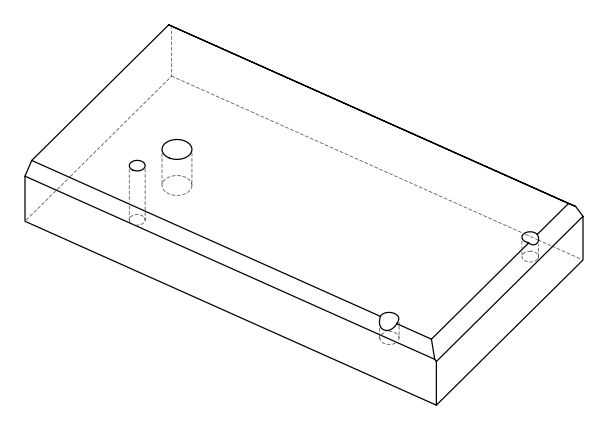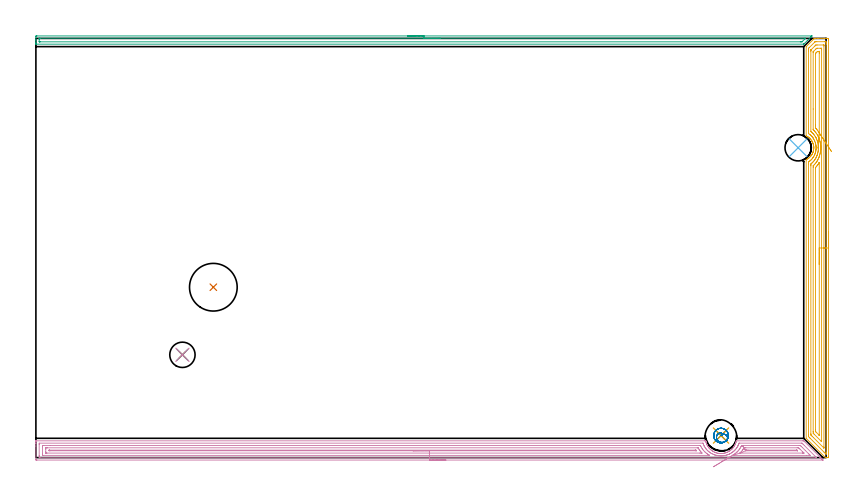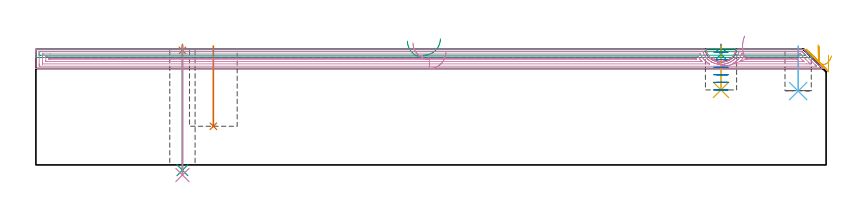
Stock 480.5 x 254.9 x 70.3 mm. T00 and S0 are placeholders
(PLAN: 11 operations, 7 tool changes, 39.3 min)
(1 SPOT_DRILL | STEP1HOLE | NXT0321_9005460120000 | 0.03 min | 2 mm3)
(2 SPOT_DRILL_1 | STEP1POCKET | NXT0321_9005460120000 | 0.05 min | 182 mm3)
(3 DRILL_THROUGH_HOLE_INTO_CENTER | STEP1HOLE | NXT0301_065 | 0.3 min | 4839 mm3)
(4 DRILL_TO_ENLARGE_THROUGH_HOLE | STEP1HOLE | UGT0301_284 | 0.32 min | 8214 mm3)
(5 DRILL_BLIND_HOLE_INTO_CENTER | STEP1POCKET | NXT0301_128 | 0.11 min | 2476 mm3)
(6 INDEXABLE_INSERT_DRILL_BLIND_HOLE_FROM_SOLID | STEP1POCKET_1 | NXT0302_003 | 0.11 min | 5054 mm3)
(7 INDEXABLE_INSERT_DRILL_BLIND_HOLE_FROM_SOLID_1 | STEP1POCKET_2 | UGT0302_008 | 0.2 min | 30881 mm3)
(8 MILL_ROUGH_BLIND_HOLE_CONTOUR | STEP1POCKET | NXT0201_013 | Spiral | 1.2 min | 4260 mm3)
(9 AREA_MILL | FG_CHAMFER_SURFACE | UGT0205_001 | 7.7 min | 5950 mm3)
(10 AREA_MILL_1 | FG_CHAMFER_SURFACE_1 | UGT0205_001 | 18.9 min | 32521 mm3)
(11 AREA_MILL_2 | FG_CHAMFER_SURFACE_2 | UGT0205_001 | 10.34 min | 22746 mm3)
(TOOL NXT0321_9005460120000 | NC Spot Drill, 142deg, 12mm, Carbide, Uncoated | D12 PA142 FL30 Z2)
(TOOL NXT0301_065 | Carbide Drill 9.4mm [860.1-0940-075A1-MM 2214] | D9.4 PA140 FL98 Z2)
(TOOL UGT0301_284 | Twist Drill 15.4 mm | D15.4 PA118 FL120 Z2)
(TOOL NXT0301_128 | Carbide Drill 12mm [861.1-1200-036A1-GP GC34] | D12 PA150 FL37.4 Z2)
(TOOL NXT0302_003 | Index. Insert Drill 16mm [880-D1600L20-05] | D16 PA176 FL80 Z2)
(TOOL UGT0302_008 | Indexable Insert Drill 29mm | D29 PA180 FL50 Z2)
(TOOL NXT0201_013 | ENDMILL 10mm | D10 FL30 Z4)
(TOOL UGT0205_001 | Chamfer Mill 20 x 3 x 45 deg. | D20 FL50 Z2)
(OP 1 SPOT_DRILL)
G17 G21 G94 G90
T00 M6
G54
G17 G0 G90 X89.1 Y62.5 S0 M3
G43 Z80.3 H0
G94 G81 G98 Z69.637 F250. R73.3
G80
M5
M2
(OP 2 SPOT_DRILL_1)
G17 G21 G94 G90
T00 M6
G54
G17 G0 G90 X416.6 Y13.4 S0 M3
G43 Z80.3 H0
G94 G81 G98 Z67.3 F250. R73.3
G80
M5
M2
(OP 3 DRILL_THROUGH_HOLE_INTO_CENTER)
G17 G21 G94 G90
T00 M6
G54
G17 G0 G90 X89.1 Y62.5 S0 M3
G43 Z80.3 H1
G94 G73 G98 Z-3.211 F250. Q9.189 R72.3
G80
M5
M2
(OP 4 DRILL_TO_ENLARGE_THROUGH_HOLE)
G17 G21 G94 G90
T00 M6
G54
G17 G0 G90 X89.1 Y62.5 S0 M3
G43 Z80.3 H0
G94 G73 G98 Z-6.127 F250. Q15.285 R72.3
G80
M5
M2
(OP 5 DRILL_BLIND_HOLE_INTO_CENTER)
G17 G21 G94 G90
T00 M6
G54
G17 G0 G90 X416.6 Y13.4 S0 M3
G43 Z80.3 H1
G94 G81 G98 Z45.6 F250. R72.3
G80
M5
M2
(OP 6 INDEXABLE_INSERT_DRILL_BLIND_HOLE_FROM_SOLID)
G17 G21 G94 G90
T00 M6
G54
G17 G0 G90 X463.5 Y188.4 S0 M3
G43 Z80.3 H1
G94 G81 G98 Z44.9 F250. R72.3
G80
M5
M2
(OP 7 INDEXABLE_INSERT_DRILL_BLIND_HOLE_FROM_SOLID_1)
G17 G21 G94 G90
T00 M6
G54
G17 G0 G90 X107.9 Y103.6 S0 M3
G43 Z80.3 H0
G94 G81 G98 Z23.5 F250. R72.3
G80
M5
M2
(OP 8 MILL_ROUGH_BLIND_HOLE_CONTOUR)
G17 G21 G94 G90
T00 M6
G54
G17 G0 G90 X416.6 Y13.4 S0 M3
G43 Z80.3 H0
Z68.683
G94 G3 X416.844 Y14.796 R0.719 F250.
X414.507 Y14.154 R2.104
X415.173 Y9.822 R2.939
X420.029 Y10.563 R3.691
X419.437 Y16.829 R4.45
X420.029 Y10.563 R-4.45
X419.733 Y13.696 R2.225
X416.6 Y13.4 R2.225
G0 Z64.067
G3 X416.844 Y14.796 R0.719
X414.507 Y14.154 R2.104
X415.173 Y9.822 R2.939
X420.029 Y10.563 R3.691
X419.437 Y16.829 R4.45
X420.029 Y10.563 R-4.45
X419.733 Y13.696 R2.225
X416.6 Y13.4 R2.225
G0 Z59.45
G3 X416.844 Y14.796 R0.719
X414.507 Y14.154 R2.104
X415.173 Y9.822 R2.939
X420.029 Y10.563 R3.691
X419.437 Y16.829 R4.45
X420.029 Y10.563 R-4.45
X419.733 Y13.696 R2.225
X416.6 Y13.4 R2.225
G0 Z54.833
G3 X416.844 Y14.796 R0.719
X414.507 Y14.154 R2.104
X415.173 Y9.822 R2.939
X420.029 Y10.563 R3.691
X419.437 Y16.829 R4.45
X420.029 Y10.563 R-4.45
X419.733 Y13.696 R2.225
X416.6 Y13.4 R2.225
G0 Z50.217
G3 X416.844 Y14.796 R0.719
X414.507 Y14.154 R2.104
X415.173 Y9.822 R2.939
X420.029 Y10.563 R3.691
X419.437 Y16.829 R4.45
X420.029 Y10.563 R-4.45
X419.733 Y13.696 R2.225
X416.6 Y13.4 R2.225
G0 Z45.6
G3 X416.844 Y14.796 R0.719
X414.507 Y14.154 R2.104
X415.173 Y9.822 R2.939
X420.029 Y10.563 R3.691
X419.437 Y16.829 R4.45
X420.029 Y10.563 R-4.45
X419.733 Y13.696 R2.225
X416.6 Y13.4 R2.225
G0 Z80.3
M5
M2
(OP 9 AREA_MILL)
G17 G21 G94 G90
T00 M6
G54
G17 G0 G90 X225.95 Y256.4 S1061 M3
G43 Z80.3 H0
Z75.3
G94 G1 X225.988 Z74.428 F250.
X226.102 Z73.563
X226.291 Z72.712
X226.553 Z71.88
X226.887 Z71.074
X227.29 Z70.3
X227.758 Z69.564
X228.29 Z68.872
X228.879 Z68.229
X229.522 Z67.639
X230.214 Z67.108
X230.95 Z66.64
X231.724 Z66.237
X232.53 Z65.903
X233.362 Z65.641
X234.214 Z65.452
X235.078 Z65.338
X235.95 Z65.3
X471.767
X471.8 Y256.399 Z65.299
X471.892 Y256.393 Z65.296
X471.886 Y256.381 Z65.308
X471.732 Y256.231 Z65.467
X471.582 Y256.08 Z65.615
X471.438 Y255.937 Z65.761
X471.285 Y255.784 Z65.914
X471.146 Y255.644 Z66.052
X469.052 Y253.552 Z68.146
X467.103 Y251.603 Z70.097
X466.932 Y251.435 Z70.261
X466.894 Y251.404 Z70.29
X466.82 Y251.4 Z70.3
X0.168
X0.01 Y251.402 Z70.288
X0.004 Y251.518 Z70.174
X0. Y251.641 Z70.058
Y251.935 Z69.764
Y252.592 Z69.103
Y253.792 Z67.904
Y254.336 Z67.358
Y255.808 Z65.887
X0.004 Y256.08 Z65.616
X0.01 Y256.393 Z65.303
X0.29 Y256.397 Z65.301
X0.615 Y256.4 Z65.3
X235.95
Y254.986 Z66.714
X467.515 Y254.985 Z66.715
X467.713
X467.945 Y254.982 Z66.718
X468.01 Y254.979 Z66.721
X467.983 Y254.945 Z66.755
X467.815 Y254.768 Z66.932
X467.713 Y254.663 Z67.037
X466.223 Y253.174 Z68.526
X465.927 Y252.882 Z68.818
X465.863 Y252.825 Z68.875
X465.812 Y252.821 Z68.879
X465.695 Y252.818 Z68.882
X465.033 Y252.815 Z68.885
X464.806 Y252.814 Z68.886
X2.629
X2.401 Y252.815 Z68.885
X2.17 Y252.818 Z68.882
X2.052 Y252.821 Z68.879
X2.009 Y252.83 Z68.87
X2.007 Y252.853 Z68.847
X2.002 Y252.982 Z68.718
X2. Y254.336 Z67.364
X2.001 Y254.727 Z66.973
X2.004 Y254.858 Z66.842
X2.01 Y254.961 Z66.739
X2.014 Y254.98 Z66.72
X2.028 Y254.982 Z66.718
X2.068 Y254.983 Z66.717
X2.401 Y254.985 Z66.715
X2.629 Y254.986 Z66.714
X235.95
X236.822 Z66.752
X237.686 Z66.866
X238.538 Z67.055
X239.37 Z67.317
X240.176 Z67.651
X240.95 Z68.054
X241.686 Z68.523
X242.378 Z69.054
X243.021 Z69.643
X243.61 Z70.286
X244.142 Z70.978
X244.61 Z71.714
X245.013 Z72.488
X245.347 Z73.294
X245.609 Z74.126
X245.798 Z74.978
X245.912 Z75.843
X245.95 Z76.714
G0 Z80.3
M5
M2
(OP 10 AREA_MILL_1)
G17 G21 G94 G90
T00 M6
G54
G17 G0 G90 X249.3 Y-1.5 S1061 M3
G43 Z80.3 H0
Z68.6
G94 G1 X249.262 Z67.728 F250.
X249.148 Z66.864
X248.959 Z66.012
X248.697 Z65.18
X248.363 Z64.374
X247.96 Z63.6
X247.492 Z62.864
X246.96 Z62.172
X246.371 Z61.529
X245.728 Z60.94
X245.036 Z60.408
X244.3 Z59.94
X243.526 Z59.537
X242.72 Z59.203
X241.888 Z58.941
X241.037 Z58.752
X240.172 Z58.638
X239.3 Z58.6
X0.626
X0.261 Y-1.496 Z58.602
X0.01 Y-1.492 Z58.606
X0. Y-1.238 Z58.86
Y7.011 Z67.105
Y8.43 Z68.526
Y8.785 Z68.88
Y9.495 Z69.594
Y9.777 Z69.877
Y10.172 Z70.263
X0.01 Y10.2 Z70.292
X0.132 Z70.298
X0.179 Y10.199 Z70.299
X406.462 Y10.2 Z70.3
X407.296 Y10.193 Z70.292
X407.322 Y10.118 Z70.218
X407.355 Y9.965 Z70.065
X407.393 Y9.791 Z69.888
X407.424 Y9.672 Z69.768
X407.466 Y9.507 Z69.606
X407.498 Y9.378 Z69.477
X407.634 Y8.935 Z69.034
X407.7 Y8.75 Z68.848
X407.727 Y8.675 Z68.774
X407.791 Y8.496 Z68.595
X407.951 Y8.115 Z68.213
X407.977 Y8.053 Z68.151
X408.05 Y7.898 Z67.993
X408.101 Y7.786 Z67.885
X408.18 Y7.614 Z67.713
X408.43 Y7.168 Z67.268
X408.695 Y6.732 Z66.832
X408.881 Y6.458 Z66.557
X409.075 Y6.188 Z66.288
X409.223 Y6.004 Z66.104
X409.348 Y5.85 Z65.949
X409.441 Y5.745 Z65.843
X409.499 Y5.68 Z65.777
X409.607 Y5.557 Z65.657
X409.652 Y5.506 Z65.606
X409.969 Y5.174 Z65.27
X410.182 Y4.969 Z65.066
X410.335 Y4.836 Z64.933
X410.517 Y4.677 Z64.775
X410.862 Y4.397 Z64.496
X411.292 Y4.088 Z64.185
X411.343 Y4.054 Z64.15
X411.521 Y3.935 Z64.034
X411.737 Y3.802 Z63.902
X411.756 Y3.79 Z63.89
X411.881 Y3.722 Z63.822
X412.2 Y3.547 Z63.644
X412.65 Y3.32 Z63.418
X412.907 Y3.205 Z63.304
X413.224 Y3.081 Z63.177
X413.383 Y3.024 Z63.12
X413.543 Y2.967 Z63.061
X413.613 Y2.946 Z63.039
X413.988 Y2.827 Z62.925
X414.448 Y2.706 Z62.806
X414.883 Y2.616 Z62.713
X415.33 Y2.544 Z62.642
X415.358 Y2.542 Z62.638
X415.4 Y2.537 Z62.632
X415.703 Y2.502 Z62.601
X415.777 Y2.494 Z62.592
X416.224 Y2.462 Z62.559
X416.294 Y2.46 Z62.556
X416.391 Y2.456 Z62.553
X416.838 Y2.457 Z62.556
X417.035 Y2.465 Z62.565
X417.117 Y2.47 Z62.567
X417.188 Y2.477 Z62.571
X417.423 Y2.494 Z62.594
X417.565 Y2.506 Z62.606
X418.011 Y2.563 Z62.662
X418.082 Y2.575 Z62.675
X418.459 Y2.642 Z62.74
X418.834 Y2.727 Z62.823
X418.905 Y2.743 Z62.839
X419.367 Y2.872 Z62.97
X419.798 Y3.015 Z63.113
X420.29 Y3.206 Z63.302
X420.692 Y3.389 Z63.488
X421.142 Y3.624 Z63.721
X421.585 Y3.879 Z63.977
X421.905 Y4.087 Z64.185
X422.105 Y4.236 Z64.332
X422.414 Y4.464 Z64.563
X422.479 Y4.512 Z64.61
X423.013 Y4.968 Z65.067
X423.29 Y5.237 Z65.333
X423.372 Y5.316 Z65.413
X423.847 Y5.851 Z65.948
X424.266 Y6.381 Z66.48
X424.392 Y6.567 Z66.666
X424.504 Y6.732 Z66.831
X424.771 Y7.169 Z67.269
X424.891 Y7.389 Z67.489
X425.015 Y7.614 Z67.713
X425.159 Y7.904 Z68.
X425.233 Y8.08 Z68.178
X425.342 Y8.341 Z68.438
X425.407 Y8.497 Z68.594
X425.489 Y8.721 Z68.82
X425.566 Y8.935 Z69.034
X425.701 Y9.378 Z69.477
X425.816 Y9.832 Z69.93
X425.866 Y10.05 Z70.145
X425.905 Y10.197 Z70.289
X426.127 Y10.2 Z70.3
X466.353
X466.895 Y10.201 Z70.282
X466.98 Y10.121 Z70.22
X467.247 Y9.853 Z69.953
X467.43 Y9.672 Z69.769
X476.595 Y0.507 Z60.603
X476.701 Y0.399 Z60.498
X476.782 Y0.318 Z60.418
X476.891 Y0.211 Z60.307
X476.995 Y0.105 Z60.205
X477.08 Y0.02 Z60.12
X477.187 Y-0.085 Z60.011
X477.288 Y-0.188 Z59.912
X477.378 Y-0.278 Z59.822
X477.482 Y-0.38 Z59.716
X477.582 Y-0.481 Z59.618
X477.676 Y-0.576 Z59.524
X477.778 Y-0.676 Z59.42
X477.875 Y-0.775 Z59.325
X477.974 Y-0.874 Z59.226
X478.074 Y-0.972 Z59.124
X478.516 Y-1.415 Z58.684
X478.57 Y-1.473 Z58.626
X478.583 Y-1.494 Z58.604
X478.57 Y-1.5 Z58.6
X239.3
Y-0.086 Z60.014
X2.415
X2.01 Y-0.085 Z60.015
X2.003 Y0.323 Z60.423
X2.001 Y0.802 Z60.902
X2. Y1.213 Z61.313
X2.001 Y7.898 Z67.998
X2.003 Y8.306 Z68.406
X2.01 Y8.785 Z68.885
X405.566 Y8.786 Z68.886
X405.623 Y8.785 Z68.885
X405.661 Y8.691 Z68.791
X405.966 Y7.898 Z67.998
X406.27 Y7.2 Z67.3
X406.371 Y7.011 Z67.111
X406.461 Y6.847 Z66.947
X406.9 Y6.124 Z66.224
X407.355 Y5.48 Z65.58
X407.551 Y5.237 Z65.337
X407.875 Y4.861 Z64.961
X408.249 Y4.451 Z64.551
X408.353 Y4.35 Z64.45
X408.764 Y3.97 Z64.07
X409.143 Y3.648 Z63.748
X409.373 Y3.463 Z63.563
X410.037 Y2.989 Z63.089
X410.29 Y2.827 Z62.927
X410.715 Y2.576 Z62.676
X410.931 Y2.457 Z62.557
X411.187 Y2.321 Z62.421
X411.825 Y2.023 Z62.123
X411.964 Y1.965 Z62.065
X412.679 Y1.689 Z61.789
X412.719 Y1.676 Z61.776
X412.739 Y1.669 Z61.769
X413.26 Y1.517 Z61.617
X413.613 Y1.424 Z61.524
X413.965 Y1.339 Z61.439
X414.506 Y1.232 Z61.332
X414.706 Y1.198 Z61.298
X414.88 Y1.172 Z61.272
X415.4 Y1.11 Z61.21
X416.035 Y1.06 Z61.16
X416.294 Y1.049 Z61.149
X416.938 Y1.051 Z61.151
X417.188 Y1.062 Z61.162
X417.775 Y1.107 Z61.207
X418.082 Y1.142 Z61.242
X418.565 Y1.21 Z61.31
X418.976 Y1.282 Z61.382
X419.312 Y1.356 Z61.456
X419.87 Y1.498 Z61.598
X420.021 Y1.54 Z61.64
X420.508 Y1.689 Z61.789
X420.726 Y1.764 Z61.864
X420.764 Y1.777 Z61.877
X421.337 Y2.007 Z62.107
X421.658 Y2.154 Z62.254
X421.943 Y2.293 Z62.393
X422.489 Y2.576 Z62.676
X422.529 Y2.598 Z62.698
X423.08 Y2.938 Z63.038
X423.446 Y3.187 Z63.287
X423.607 Y3.303 Z63.403
X423.818 Y3.463 Z63.563
X424.106 Y3.694 Z63.794
X424.34 Y3.888 Z63.988
X424.586 Y4.105 Z64.205
X424.842 Y4.35 Z64.45
X425.038 Y4.544 Z64.644
X425.233 Y4.755 Z64.855
X425.457 Y5.015 Z65.115
X425.643 Y5.237 Z65.337
X426.127 Y5.868 Z65.968
X426.298 Y6.124 Z66.224
X426.572 Y6.57 Z66.67
X426.824 Y7.011 Z67.111
X426.893 Y7.138 Z67.238
X427.021 Y7.388 Z67.488
X427.175 Y7.745 Z67.845
X427.237 Y7.898 Z67.998
X427.425 Y8.384 Z68.484
X427.577 Y8.785 Z68.885
X427.914 Y8.786 Z68.886
X465.458
X465.854 Y8.785 Z68.885
X466.353 Y8.294 Z68.394
X466.752 Y7.898 Z67.998
X467.247 Y7.403 Z67.503
X473.848 Y0.802 Z60.902
X474.398 Y0.248 Z60.348
X474.723 Y-0.085 Z60.015
X474.4 Y-0.086 Z60.014
X239.3
Y1.328 Z61.428
X4.202 Y1.329 Z61.429
X4.08 Y1.331 Z61.431
X4.037 Y1.333 Z61.433
X4.019 Y1.335 Z61.435
X4.01 Y1.357 Z61.457
X4.005 Y1.489 Z61.589
X4.002 Y1.689 Z61.789
X4. Y1.889 Z61.989
Y2.576 Z62.676
Y6.124 Z66.224
Y6.324 Z66.424
X4.005 Y7.011 Z67.111
X4.009 Y7.202 Z67.302
X4.029 Y7.364 Z67.464
X4.202 Y7.365 Z67.465
X4.734 Y7.369 Z67.469
X8.735 Y7.37 Z67.47
X403.78 Y7.371 Z67.471
X403.901
X403.997 Y7.368 Z67.468
X404.06 Y7.365 Z67.465
X404.088 Y7.36 Z67.46
X404.394 Y6.726 Z66.826
X404.673 Y6.203 Z66.303
X404.72 Y6.124 Z66.224
X404.786 Y6.012 Z66.112
X405.135 Y5.459 Z65.559
X405.289 Y5.237 Z65.337
X405.567 Y4.846 Z64.946
X405.973 Y4.35 Z64.45
X406.461 Y3.807 Z63.907
X406.795 Y3.463 Z63.563
X407.355 Y2.957 Z63.057
X407.813 Y2.576 Z62.676
X408.249 Y2.255 Z62.355
X408.583 Y2.018 Z62.118
X409.087 Y1.689 Z61.789
X409.143 Y1.654 Z61.754
X409.429 Y1.486 Z61.586
X409.605 Y1.38 Z61.48
X409.678 Y1.334 Z61.434
X409.645 Y1.332 Z61.432
X409.576 Y1.33 Z61.43
X409.506 Y1.329 Z61.429
X409.354 Y1.328 Z61.428
X239.3
Y2.743 Z62.843
X6.715
X6.107 Y2.748 Z62.848
X6.042 Y2.75 Z62.85
X6.01 Y2.758 Z62.858
X6.008 Y2.807 Z62.907
X6.004 Y3.022 Z63.122
X6. Y3.452 Z63.552
Y5.226 Z65.326
X6.004 Y5.675 Z65.775
X6.008 Y5.894 Z65.994
X6.01 Y5.943 Z66.043
X6.056 Y5.949 Z66.049
X6.163 Y5.952 Z66.052
X6.883 Y5.956 Z66.056
X7.052
X402.16 Y5.957 Z66.057
X402.523 Y5.955 Z66.055
X402.613 Y5.953 Z66.053
X402.652 Y5.951 Z66.051
X402.736 Y5.812 Z65.912
X402.886 Y5.561 Z65.661
X403.088 Y5.237 Z65.337
X403.422 Y4.705 Z64.805
X403.675 Y4.35 Z64.45
X403.78 Y4.208 Z64.308
X404.401 Y3.463 Z63.563
X404.673 Y3.151 Z63.251
X404.976 Y2.813 Z62.913
X405.025 Y2.749 Z62.849
X404.918 Y2.747 Z62.847
X404.673 Y2.744 Z62.844
X404.505 Y2.743 Z62.843
X403.78
X239.3
Y4.157 Z64.257
X8.671
X8.476 Y4.159 Z64.259
X8.088 Y4.164 Z64.264
X8.009 Y4.17 Z64.27
X8.006 Y4.197 Z64.297
X8.002 Y4.255 Z64.355
Y4.35 Z64.45
X8.007 Y4.516 Z64.616
X8.009 Y4.531 Z64.631
X8.053 Y4.535 Z64.635
X8.155 Y4.54 Z64.64
X8.284 Y4.541 Z64.641
X400.904 Y4.542 Z64.642
X401.098 Y4.54 Z64.64
X401.291 Y4.536 Z64.636
X401.329 Y4.528 Z64.628
X401.35 Y4.501 Z64.601
X401.389 Y4.446 Z64.546
X401.452 Y4.35 Z64.45
X401.518 Y4.245 Z64.345
X401.557 Y4.175 Z64.275
X401.561 Y4.164 Z64.264
X401.542 Y4.161 Z64.261
X401.487 Y4.159 Z64.259
X401.292 Y4.157 Z64.257
X401.098
X239.3
X238.428 Z64.295
X237.564 Z64.409
X236.712 Z64.598
X235.88 Z64.86
X235.074 Z65.194
X234.3 Z65.597
X233.564 Z66.065
X232.872 Z66.596
X232.229 Z67.186
X231.64 Z67.829
X231.108 Z68.521
X230.64 Z69.257
X230.237 Z70.031
X229.903 Z70.837
X229.641 Z71.669
X229.452 Z72.52
X229.338 Z73.385
X229.3 Z74.257
G0 Z80.3
X411.967 Y-5.598
Z65.751
G1 X412.338 Y-5.375 Z64.994
X412.764 Y-5.119 Z64.277
X413.242 Y-4.831 Z63.606
X413.769 Y-4.515 Z62.987
X414.339 Y-4.172 Z62.423
X414.95 Y-3.805 Z61.92
X415.596 Y-3.417 Z61.48
X416.272 Y-3.01 Z61.108
X416.974 Y-2.588 Z60.806
X417.695 Y-2.155 Z60.577
X418.431 Y-1.713 Z60.422
X419.176 Y-1.265 Z60.342
X419.923 Y-0.816 Z60.338
X420.669 Y-0.368 Z60.411
X421.405 Y0.075 Z60.559
X422.129 Y0.51 Z60.781
X422.832 Y0.933 Z61.076
X423.511 Y1.341 Z61.441
X424.103 Y1.689 Z61.789
X424.25 Y1.778 Z61.878
X424.34 Y1.835 Z61.935
X424.783 Y2.136 Z62.236
X425.233 Y2.458 Z62.558
X425.301 Y2.509 Z62.609
X425.386 Y2.576 Z62.676
X425.788 Y2.912 Z63.012
X426.127 Y3.2 Z63.3
X426.265 Y3.327 Z63.427
X426.406 Y3.463 Z63.563
X426.712 Y3.77 Z63.87
X427.021 Y4.107 Z64.207
X427.134 Y4.238 Z64.338
X427.228 Y4.35 Z64.45
X427.531 Y4.731 Z64.831
X427.915 Y5.221 Z65.321
X427.922 Y5.23 Z65.33
X427.926 Y5.237 Z65.337
X428.265 Y5.776 Z65.876
X428.475 Y6.124 Z66.224
X428.597 Y6.335 Z66.435
X428.809 Y6.72 Z66.82
X428.906 Y6.915 Z67.015
X428.951 Y7.011 Z67.111
X429.095 Y7.314 Z67.414
X429.128 Y7.365 Z67.465
X429.218 Y7.368 Z67.468
X429.341 Y7.37 Z67.47
X429.703 Y7.371 Z67.471
X430.233 Y7.372 Z67.472
X464.202 Y7.371 Z67.471
X464.565 Y7.37 Z67.47
X464.686 Y7.368 Z67.468
X464.782 Y7.365 Z67.465
X464.834 Y7.355 Z67.455
X464.873 Y7.318 Z67.418
X465.188 Y7.011 Z67.111
X465.459 Y6.741 Z66.841
X466.077 Y6.124 Z66.224
X467.851 Y4.35 Z64.45
X469.929 Y2.272 Z62.372
X470.509 Y1.689 Z61.789
X470.823 Y1.37 Z61.47
X470.846 Y1.335 Z61.435
X470.823 Y1.334 Z61.434
X470.291 Y1.33 Z61.43
X468.505 Y1.328 Z61.428
X423.809 Y1.329 Z61.429
X423.72
X423.625 Y1.332 Z61.432
X423.545 Y1.335 Z61.435
X423.511 Y1.341 Z61.441
X428.169 Y2.749 Z62.849
X428.171 Y2.758 Z62.858
X428.389 Y2.993 Z63.093
X428.839 Y3.492 Z63.592
X429.513 Y4.35 Z64.45
X429.703 Y4.598 Z64.698
X429.957 Y4.985 Z65.085
X430.117 Y5.237 Z65.337
X430.298 Y5.533 Z65.633
X430.521 Y5.904 Z66.004
X430.558 Y5.951 Z66.051
X430.597 Y5.952 Z66.052
X430.767 Y5.955 Z66.055
X431.491 Y5.957 Z66.057
X431.659
X462.946
X463.672 Y5.952 Z66.052
X463.771 Y5.95 Z66.05
X463.876 Y5.864 Z65.964
X464.565 Y5.186 Z65.286
X466.353 Y3.398 Z63.498
X466.722 Y3.028 Z63.128
X466.901 Y2.844 Z62.944
X466.987 Y2.753 Z62.853
X466.988 Y2.748 Z62.848
X466.978 Y2.747 Z62.847
X466.946 Y2.745 Z62.845
X466.353 Y2.743 Z62.843
X466.185
X428.641
X428.26 Y2.745 Z62.845
X428.169 Y2.749 Z62.849
X431.656 Y4.186 Z64.286
X431.758 Y4.35 Z64.45
X431.846 Y4.483 Z64.583
X431.88 Y4.533 Z64.633
X431.996 Y4.537 Z64.637
X432.192 Y4.541 Z64.641
X432.385 Y4.542 Z64.642
X433.084 Y4.543 Z64.643
X462.583
X462.68 Y4.541 Z64.641
X462.728 Y4.539 Z64.639
X462.749 Y4.536 Z64.636
X462.778 Y4.516 Z64.616
X462.948 Y4.35 Z64.45
X463.116 Y4.175 Z64.275
X463.127 Y4.162 Z64.262
X463.122 Y4.161 Z64.261
X463.089 Y4.158 Z64.258
X463.037 Y4.157 Z64.257
X462.972
X432.385
X431.681 Y4.161 Z64.261
X431.671 Y4.163 Z64.263
X431.656 Y4.186 Z64.286
X431.307 Y4.726 Z64.876
X430.987 Y5.221 Z65.52
X430.699 Y5.667 Z66.212
X430.445 Y6.06 Z66.948
X430.226 Y6.398 Z67.722
X430.045 Y6.678 Z68.528
X429.903 Y6.898 Z69.36
X429.801 Y7.057 Z70.212
X429.739 Y7.152 Z71.077
X429.719 Y7.184 Z71.948
X429.74 Y7.151 Z72.82
X429.802 Y7.055 Z73.685
X429.905 Y6.896 Z74.537
X430.047 Y6.676 Z75.368
X430.229 Y6.395 Z76.174
X430.447 Y6.056 Z76.948
X430.702 Y5.662 Z77.683
X430.99 Y5.216 Z78.375
G0 Z80.3
M5
M2
(OP 11 AREA_MILL_2)
G17 G21 G94 G90
T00 M6
G54
G17 G0 G90 X482. Y137.45 S1061 M3
G43 Z80.3 H0
Z66.7
G94 G1 Y137.412 Z65.828 F250.
Y137.298 Z64.964
Y137.109 Z64.112
Y136.847 Z63.28
Y136.513 Z62.474
Y136.11 Z61.7
Y135.642 Z60.964
Y135.11 Z60.272
Y134.521 Z59.629
Y133.878 Z59.04
Y133.186 Z58.509
Y132.45 Z58.04
Y131.676 Z57.637
Y130.87 Z57.303
Y130.038 Z57.041
Y129.186 Z56.852
Y128.322 Z56.738
Y127.45 Z56.7
Y0.33
X481.997 Y0.169 Z56.703
X481.991 Y0.002 Z56.705
X481.766 Y0. Z56.93
X481.43 Z57.265
X480.755 Z57.944
X480.432 Z58.268
X480.099 Y0.006 Z58.6
X480.095 Y0.008 Z58.604
X479.93 Y0.169 Z58.769
X468.402 Y11.698 Z70.298
X468.401 Y11.701 Z70.299
X468.4 Y11.704 Z70.3
Y181.042
X468.403 Y181.151 Z70.289
X468.499 Y181.207 Z70.197
X468.561 Y181.239 Z70.135
X468.803 Y181.368 Z69.897
X469.274 Y181.647 Z69.425
X469.654 Y181.896 Z69.046
X469.703 Y181.935 Z68.997
X469.86 Y182.062 Z68.835
X470.159 Y182.299 Z68.54
X470.305 Y182.434 Z68.392
X470.41 Y182.531 Z68.286
X470.693 Y182.789 Z68.007
X471.047 Y183.176 Z67.65
X471.112 Y183.256 Z67.587
X471.246 Y183.424 Z67.453
X471.344 Y183.548 Z67.352
X471.451 Y183.681 Z67.247
X471.698 Y184.041 Z67.
X471.868 Y184.31 Z66.832
X471.93 Y184.409 Z66.77
X472.021 Y184.574 Z66.676
X472.239 Y185.017 Z66.459
X472.305 Y185.169 Z66.394
X472.432 Y185.466 Z66.263
X472.447 Y185.508 Z66.248
X472.528 Y185.728 Z66.172
X472.592 Y185.91 Z66.104
X472.728 Y186.359 Z65.97
X472.814 Y186.7 Z65.884
X472.907 Y187.251 Z65.79
X472.912 Y187.294 Z65.784
X472.961 Y187.697 Z65.737
X472.97 Y187.849 Z65.728
X472.985 Y188.144 Z65.707
Y188.187 Z65.705
X472.986 Y188.225 Z65.708
Y188.39 Z65.703
X472.987 Y188.565 Z65.705
X472.986 Y188.59 Z65.704
X472.984 Y188.607
X472.975 Y188.837 Z65.72
X472.967 Y189. Z65.729
X472.964 Y189.036 Z65.73
X472.961 Y189.059 Z65.731
X472.959 Y189.081 Z65.734
X472.951 Y189.164 Z65.745
X472.94 Y189.26 Z65.754
X472.917 Y189.483 Z65.78
X472.912 Y189.518 Z65.786
X472.847 Y189.929 Z65.85
X472.839 Y189.974 Z65.859
X472.814 Y190.101 Z65.884
X472.722 Y190.463 Z65.975
X472.709 Y190.509 Z65.989
X472.616 Y190.822 Z66.08
X472.512 Y191.118 Z66.187
X472.456 Y191.27 Z66.24
X472.274 Y191.714 Z66.425
X472.195 Y191.877 Z66.505
X472.108 Y192.055 Z66.591
X472.026 Y192.207 Z66.671
X471.929 Y192.391 Z66.769
X471.879 Y192.474 Z66.819
X471.8 Y192.607 Z66.899
X471.64 Y192.839 Z67.058
X471.587 Y192.917 Z67.111
X471.489 Y193.058 Z67.207
X471.16 Y193.499 Z67.539
X471.119 Y193.547 Z67.579
X471.044 Y193.635 Z67.655
X470.679 Y194.021 Z68.021
X470.613 Y194.085 Z68.087
X470.456 Y194.238 Z68.243
X470.305 Y194.384 Z68.391
X470.297 Y194.392 Z68.4
X470.241 Y194.44 Z68.458
X470.159 Y194.509 Z68.54
X469.87 Y194.731 Z68.83
X469.723 Y194.844 Z68.977
X469.448 Y195.035 Z69.251
X469.274 Y195.157 Z69.426
X469.071 Y195.284 Z69.629
X468.529 Y195.576 Z70.167
X468.444 Y195.622 Z70.249
X468.403 Y195.649 Z70.289
X468.4 Y195.78 Z70.3
Y249.818
X468.405 Y249.895 Z70.29
X468.426 Y249.924 Z70.27
X468.518 Y250.018 Z70.181
X473.04 Y254.54 Z65.66
X473.233 Y254.731 Z65.467
X473.401 Y254.89 Z65.298
X473.42 Y254.892 Z65.279
X474.095 Y254.9 Z64.605
X475.537 Z63.159
X479.373 Z59.323
X481.153 Z57.544
X481.43 Y254.898 Z57.268
X481.992 Y254.892 Z56.706
X481.994 Y254.85 Z56.704
X481.999 Y254.284 Z56.701
X482. Y253.712 Z56.7
Y127.45
X480.586 Z58.114
Y3.249
X480.582 Y2.402 Z58.118
X480.58 Y2.362 Z58.12
X480.54 Y2.022 Z58.16
X480.151 Y2.402 Z58.549
X479.65 Y2.901 Z59.05
X479.254 Y3.295 Z59.446
X470.75 Y11.8 Z67.95
X470.325 Y12.227 Z68.375
X469.86 Y12.701 Z68.84
X469.82 Y13.121 Z68.88
X469.817 Y13.164 Z68.883
X469.814 Y14.014 Z68.886
Y14.06
Y178.409
X469.817 Y179.255 Z68.883
X469.818 Y179.298 Z68.882
X469.86 Y179.815 Z68.84
X470.056 Y179.953 Z68.644
X470.333 Y180.149 Z68.367
X470.567 Y180.333 Z68.133
X470.75 Y180.484 Z67.95
X471.049 Y180.743 Z67.651
X471.383 Y181.042 Z67.317
X471.513 Y181.17 Z67.187
X471.64 Y181.304 Z67.06
X471.94 Y181.637 Z66.76
X472.185 Y181.935 Z66.515
X472.336 Y182.13 Z66.364
X472.53 Y182.393 Z66.17
X472.706 Y182.651 Z65.994
X472.821 Y182.828 Z65.879
X473.049 Y183.201 Z65.651
X473.349 Y183.769 Z65.351
X473.357 Y183.785 Z65.343
X473.42 Y183.923 Z65.28
X473.626 Y184.408 Z65.074
X473.707 Y184.615 Z64.993
X473.866 Y185.06 Z64.834
X474.005 Y185.508 Z64.695
X474.044 Y185.641 Z64.656
X474.072 Y185.747 Z64.628
X474.142 Y186.038 Z64.558
X474.217 Y186.401 Z64.483
X474.225 Y186.444 Z64.475
X474.231 Y186.48 Z64.469
X474.31 Y186.982 Z64.39
X474.343 Y187.262 Z64.357
X474.346 Y187.294 Z64.354
X474.397 Y188.1 Z64.303
X474.399 Y188.187 Z64.301
X474.398 Y188.586 Z64.302
X474.384 Y189.007 Z64.316
X474.378 Y189.081 Z64.322
X474.31 Y189.836 Z64.39
X474.288 Y189.985 Z64.412
X474.286 Y189.998 Z64.414
X474.203 Y190.468 Z64.497
X474.116 Y190.867 Z64.584
X474.05 Y191.128 Z64.65
X473.86 Y191.76 Z64.84
X473.593 Y192.48 Z65.107
X473.519 Y192.653 Z65.181
X473.42 Y192.87 Z65.28
X473.076 Y193.547 Z65.624
X472.875 Y193.891 Z65.825
X472.53 Y194.415 Z66.17
X472.518 Y194.434 Z66.182
X472.473 Y194.497 Z66.227
X472.109 Y194.969 Z66.591
X471.936 Y195.175 Z66.764
X471.796 Y195.333 Z66.904
X471.64 Y195.493 Z67.06
X471.276 Y195.856 Z67.424
X470.874 Y196.226 Z67.826
X470.75 Y196.326 Z67.95
X470.323 Y196.655 Z68.377
X469.86 Y196.984 Z68.84
X469.828 Y197.008 Z68.872
X469.82 Y197.074 Z68.88
X469.816 Y197.119 Z68.884
X469.815 Y197.165 Z68.885
X469.814 Y247.139 Z68.886
X469.816 Y248.032 Z68.884
X469.817 Y248.075 Z68.883
X469.86 Y248.901 Z68.84
X469.869 Y248.917 Z68.831
X469.875 Y248.925 Z68.825
X470.313 Y249.364 Z68.387
X473.447 Y252.498 Z65.253
X473.737 Y252.782 Z64.963
X473.821 Y252.861 Z64.879
X473.854 Y252.89 Z64.846
X473.914 Y252.896 Z64.786
X474.31 Y252.899 Z64.39
X474.799 Y252.9 Z63.901
X479.65 Y252.899 Z59.05
X480.142 Y252.897 Z58.558
X480.54 Y252.89 Z58.16
X480.58 Y252.498 Z58.12
X480.583 Y252.455 Z58.117
X480.586 Y251.605 Z58.114
Y251.558
Y127.45
X479.171 Z59.529
Y6.456
X479.168 Y5.975 Z59.532
X479.166 Y5.857 Z59.534
X479.164 Y5.847 Z59.536
X479.123 Y5.884 Z59.577
X479.026 Y5.975 Z59.674
X472.772 Y12.227 Z65.928
X471.879 Y13.121 Z66.821
X471.64 Y13.361 Z67.06
X471.317 Y13.692 Z67.383
X471.238 Y13.773 Z67.462
X471.234 Y13.877 Z67.466
X471.232 Y14.014 Z67.468
X471.229 Y14.427 Z67.471
Y177.469
X471.231 Y177.88 Z67.469
X471.236 Y178.362 Z67.464
X471.243 Y178.56 Z67.457
X471.35 Y178.653 Z67.35
X471.64 Y178.904 Z67.06
X471.827 Y179.068 Z66.873
X472.035 Y179.255 Z66.665
X472.288 Y179.498 Z66.412
X472.53 Y179.751 Z66.17
X472.72 Y179.958 Z65.98
X472.887 Y180.149 Z65.813
X473.125 Y180.445 Z65.575
X473.42 Y180.823 Z65.28
X473.513 Y180.949 Z65.187
X473.578 Y181.042 Z65.122
X473.868 Y181.486 Z64.832
X474.144 Y181.935 Z64.556
X474.204 Y182.041 Z64.496
X474.31 Y182.24 Z64.39
X474.505 Y182.633 Z64.195
X474.599 Y182.828 Z64.101
X474.782 Y183.248 Z63.918
X474.972 Y183.721 Z63.728
X475.033 Y183.889 Z63.667
X475.2 Y184.366 Z63.5
X475.258 Y184.556 Z63.442
X475.275 Y184.615 Z63.425
X475.447 Y185.26 Z63.253
X475.506 Y185.508 Z63.194
X475.598 Y186.002 Z63.102
X475.661 Y186.401 Z63.039
X475.713 Y186.779 Z62.987
X475.762 Y187.294 Z62.938
X475.783 Y187.602 Z62.917
X475.811 Y188.187 Z62.889
X475.812 Y188.466 Z62.888
X475.793 Y189.081 Z62.907
X475.773 Y189.399 Z62.927
X475.717 Y189.974 Z62.983
X475.665 Y190.4 Z63.035
X475.589 Y190.867 Z63.111
X475.457 Y191.502 Z63.243
X475.392 Y191.76 Z63.308
X475.2 Y192.432 Z63.5
X475.128 Y192.653 Z63.572
X475.09 Y192.764 Z63.61
X474.785 Y193.547 Z63.915
X474.676 Y193.801 Z64.024
X474.435 Y194.314 Z64.265
X474.371 Y194.44 Z64.329
X474.31 Y194.556 Z64.39
X474.031 Y195.052 Z64.669
X473.857 Y195.333 Z64.843
X473.42 Y195.97 Z65.28
X473.229 Y196.226 Z65.471
X472.922 Y196.616 Z65.778
X472.53 Y197.054 Z66.17
X472.469 Y197.119 Z66.231
X472.052 Y197.528 Z66.648
X471.64 Y197.905 Z67.06
X471.519 Y198.013 Z67.181
X471.304 Y198.192 Z67.396
X471.235 Y198.251 Z67.465
X471.233 Y198.272 Z67.467
X471.23 Y198.323 Z67.47
X471.229 Y198.425 Z67.471
Y247.139
X471.23 Y247.55 Z67.47
X471.234 Y247.791 Z67.466
X471.235 Y247.817 Z67.465
X471.25 Y247.838 Z67.45
X471.297 Y247.891 Z67.403
X471.431 Y248.032 Z67.269
X473.765 Y250.365 Z64.935
X474.113 Y250.711 Z64.587
X474.216 Y250.806 Z64.484
X474.31 Y250.89 Z64.39
X475.013 Y250.899 Z63.687
X478.76 Z59.94
X478.948 Y250.897 Z59.752
X479.073 Y250.894 Z59.627
X479.165 Y250.889 Z59.535
X479.167 Y250.848 Z59.533
X479.169 Y250.711 Z59.531
X479.171 Y250.299 Z59.529
Y127.45
X477.757 Z60.943
Y10.441
X477.754 Y9.754 Z60.946
X477.753 Y9.716 Z60.947
X477.752 Y9.709 Z60.948
X477.733 Y9.725 Z60.967
X477.629 Y9.823 Z61.071
X477.422 Y10.027 Z61.278
X473.42 Y14.028 Z65.28
X472.983 Y14.469 Z65.717
X472.764 Y14.692 Z65.936
X472.658 Y14.802 Z66.042
X472.65 Y14.907 Z66.05
X472.643 Y15.687 Z66.057
Y15.8
Y176.576
X472.648 Y177.351 Z66.052
X472.65 Y177.408 Z66.05
X472.702 Y177.469 Z65.998
X473.064 Y177.826 Z65.636
X473.42 Y178.191 Z65.28
X473.503 Y178.279 Z65.197
X473.577 Y178.362 Z65.123
X473.912 Y178.762 Z64.788
X474.309 Y179.255 Z64.391
X474.676 Y179.782 Z64.024
X474.921 Y180.149 Z63.779
X475.029 Y180.32 Z63.671
X475.2 Y180.603 Z63.5
X475.356 Y180.885 Z63.344
X475.44 Y181.042 Z63.26
X475.658 Y181.476 Z63.042
X475.873 Y181.935 Z62.827
X475.94 Y182.086 Z62.76
X476.09 Y182.44 Z62.61
X476.199 Y182.719 Z62.501
X476.24 Y182.828 Z62.46
X476.429 Y183.381 Z62.271
X476.538 Y183.721 Z62.162
X476.637 Y184.066 Z62.063
X476.786 Y184.615 Z61.914
X476.823 Y184.772 Z61.877
X476.975 Y185.508 Z61.725
X476.98 Y185.533 Z61.72
X477.09 Y186.291 Z61.61
X477.104 Y186.401 Z61.596
X477.158 Y186.937 Z61.542
X477.173 Y187.1 Z61.527
X477.187 Y187.294 Z61.513
X477.197 Y187.459 Z61.503
X477.218 Y187.948 Z61.482
X477.225 Y188.187 Z61.475
X477.223 Y188.649 Z61.477
X477.22 Y188.84 Z61.48
X477.209 Y189.081 Z61.491
X477.179 Y189.61 Z61.521
X477.167 Y189.786 Z61.533
X477.15 Y189.974 Z61.55
X477.132 Y190.141 Z61.568
X477.056 Y190.79 Z61.644
X477.045 Y190.867 Z61.655
X476.98 Y191.277 Z61.72
X476.883 Y191.76 Z61.817
X476.857 Y191.884 Z61.843
X476.753 Y192.314 Z61.947
X476.661 Y192.653 Z62.039
X476.531 Y193.104 Z62.169
X476.39 Y193.547 Z62.31
X476.09 Y194.358 Z62.61
X476.059 Y194.44 Z62.641
X476.038 Y194.492 Z62.662
X475.797 Y195.025 Z62.903
X475.648 Y195.333 Z63.052
X475.2 Y196.2 Z63.5
X475.186 Y196.226 Z63.514
X475.167 Y196.259 Z63.533
X474.602 Y197.119 Z64.098
X474.31 Y197.532 Z64.39
X474.103 Y197.804 Z64.597
X473.938 Y198.013 Z64.762
X473.42 Y198.601 Z65.28
X473.131 Y198.906 Z65.569
X472.849 Y199.195 Z65.851
X472.65 Y199.399 Z66.05
X472.647 Y199.491 Z66.053
X472.644 Y199.685 Z66.056
X472.643 Y211.968 Z66.057
Y246.245
X472.645 Y246.635 Z66.055
X472.647 Y246.733 Z66.053
X472.65 Y246.778 Z66.05
X472.668 Y246.808 Z66.032
X472.762 Y246.906 Z65.938
X472.988 Y247.139 Z65.712
X474.096 Y248.247 Z64.604
X474.31 Y248.457 Z64.39
X474.547 Y248.687 Z64.153
X474.77 Y248.89 Z63.93
X475.2 Y248.899 Z63.5
X475.225 Y248.9 Z63.475
X476.98 Z61.72
X477.422 Y248.899 Z61.278
X477.631 Y248.895 Z61.069
X477.734 Y248.89 Z60.966
X477.751 Y248.887 Z60.949
X477.753 Y248.871 Z60.947
X477.755 Y248.832 Z60.945
X477.757 Y248.145 Z60.943
Y248.032
Y127.45
X476.343 Z62.357
Y13.76
X476.341 Y13.675 Z62.359
X476.339 Y13.608 Z62.361
X476.337 Y13.579 Z62.363
X476.298 Y13.612 Z62.402
X476.09 Y13.812 Z62.61
X475.885 Y14.014 Z62.815
X474.31 Y15.589 Z64.39
X474.103 Y15.8 Z64.597
X474.073 Y15.837 Z64.627
X474.064 Y15.866 Z64.636
X474.061 Y15.928 Z64.639
X474.058 Y16.053 Z64.642
X474.057 Y16.693 Z64.643
Y16.948
Y175.683
X474.058 Y175.936 Z64.642
X474.062 Y176.256 Z64.638
X474.064 Y176.334 Z64.636
X474.072 Y176.368 Z64.628
X474.31 Y176.633 Z64.39
X474.695 Y177.083 Z64.005
X475.017 Y177.469 Z63.683
X475.098 Y177.571 Z63.602
X475.2 Y177.705 Z63.5
X475.477 Y178.085 Z63.223
X475.674 Y178.362 Z63.026
X475.841 Y178.612 Z62.859
X476.09 Y178.994 Z62.61
X476.3 Y179.333 Z62.4
X476.329 Y179.376 Z62.371
X476.338 Y179.385 Z62.362
X476.339 Y179.379 Z62.361
X476.341 Y179.34 Z62.359
X476.343 Y179.255 Z62.357
Y179.197
Y127.45
Y126.578 Z62.395
Y125.714 Z62.509
Y124.862 Z62.698
Y124.03 Z62.96
Y123.224 Z63.294
Y122.45 Z63.697
Y121.714 Z64.165
Y121.022 Z64.697
Y120.379 Z65.286
Y119.79 Z65.929
Y119.258 Z66.621
Y118.79 Z67.357
Y118.387 Z68.131
Y118.053 Z68.937
Y117.791 Z69.769
Y117.602 Z70.62
Y117.488 Z71.485
Y117.45 Z72.357
G0 Z80.3
X483.807 Y186.069
Z66.305
G1 X483.558 Y186.448 Z65.56
X483.274 Y186.88 Z64.857
X482.957 Y187.361 Z64.202
X482.61 Y187.887 Z63.599
X482.236 Y188.456 Z63.054
X481.836 Y189.062 Z62.57
X481.415 Y189.701 Z62.151
X480.976 Y190.369 Z61.801
X480.522 Y191.059 Z61.521
X480.055 Y191.767 Z61.315
X479.581 Y192.487 Z61.183
X479.102 Y193.214 Z61.127
X478.623 Y193.942 Z61.147
X478.146 Y194.667 Z61.243
X477.675 Y195.381 Z61.414
X477.215 Y196.08 Z61.659
X476.768 Y196.759 Z61.976
X476.338 Y197.412 Z62.362
X475.689 Y198.415 Z63.011
X475.342 Y198.906 Z63.358
X475.2 Y199.096 Z63.5
X474.893 Y199.488 Z63.807
X474.629 Y199.799 Z64.071
X474.31 Y200.164 Z64.39
X474.064 Y200.443 Z64.636
X474.06 Y200.692 Z64.64
X474.058 Y200.945 Z64.642
X474.057 Y201.585 Z64.643
Y202.225
Y245.352
X474.059 Y245.605 Z64.641
X474.061 Y245.691 Z64.639
X474.064 Y245.753 Z64.636
X474.094 Y245.786 Z64.606
X474.31 Y246.01 Z64.39
X474.427 Y246.128 Z64.273
X474.544 Y246.245 Z64.156
X474.875 Y246.572 Z63.825
X475.2 Y246.89 Z63.5
X475.442 Y246.896 Z63.258
X476.09 Y246.898 Z62.61
X476.331 Y246.896 Z62.369
X476.339 Y246.889 Z62.361
X476.341 Y246.887 Z62.359
X476.343 Y246.245 Z62.357
Y245.991
Y197.759
X476.341 Y197.505 Z62.359
X476.339 Y197.433 Z62.361
X476.338 Y197.412 Z62.362
X476.274 Y196.548 Z62.465
X476.21 Y195.696 Z62.642
X476.149 Y194.863 Z62.893
X476.089 Y194.055 Z63.216
X476.031 Y193.278 Z63.608
X475.977 Y192.538 Z64.067
X475.925 Y191.84 Z64.588
X475.877 Y191.191 Z65.169
X475.833 Y190.595 Z65.804
X475.793 Y190.056 Z66.489
X475.757 Y189.578 Z67.218
X475.727 Y189.166 Z67.987
X475.701 Y188.822 Z68.788
X475.681 Y188.549 Z69.616
X475.666 Y188.35 Z70.466
X475.657 Y188.224 Z71.329
X475.654 Y188.175 Z72.2
X475.655 Y188.201 Z73.072
G0 Z80.3
M5
M2
